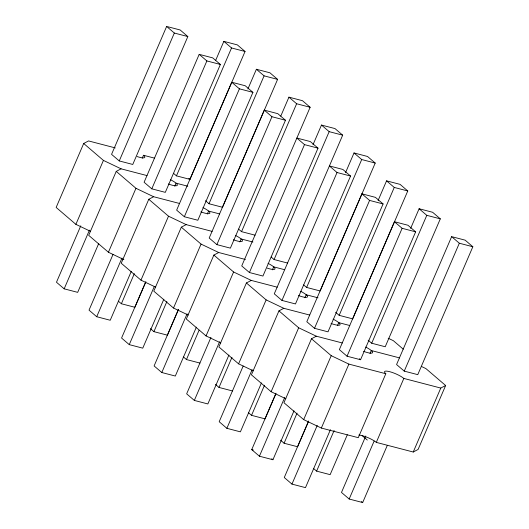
<?xml version="1.0" encoding="UTF-8"?>
<svg xmlns="http://www.w3.org/2000/svg" width="529" height="529" viewBox="0 0 529 529"><rect width="100%" height="100%" fill="white"/><g stroke="black" fill="none" stroke-linecap="round" stroke-linejoin="round"><path stroke-width="0.79" d="M115.269 147.902L88.548 140.932L83.694 143.491L56.153 207.441L75.885 224.356L90.604 231.378M75.885 224.356L103.426 160.406L83.694 143.491M80.778 225.823L56.477 282.248L64.168 288.834L77.684 292.358L98.744 243.459M166.642 26.45L111.559 154.349L119.25 160.935L132.766 164.459L187.841 36.561L180.158 29.974L166.642 26.45L174.332 33.043L187.841 36.561M64.168 288.834L89.441 230.155M119.25 160.935L174.332 33.043M147.022 175.595L121.088 168.83L116.235 171.383L88.693 235.332L108.425 252.247L123.885 259.62M142.208 158.277L143.504 155.268L154.508 158.138M108.425 252.247L135.966 188.298L116.235 171.383M113.001 254.469L89.024 310.146L96.708 316.732L110.224 320.257L131.285 271.357M199.188 54.348L144.106 182.247L151.79 188.833L165.306 192.358L220.388 64.459L212.698 57.873L199.188 54.348L206.872 60.934L220.388 64.459M96.708 316.732L121.981 258.053M151.79 188.833L206.872 60.934M179.569 203.486L153.635 196.728L148.775 199.281L121.234 263.23L140.965 280.145L155.691 287.168M215.706 60.286L223.853 41.368L237.362 44.892L245.053 51.478L189.971 179.377L176.455 175.859L173.499 173.32M145.581 282.453L134.888 307.276L121.372 303.752L134.333 273.658M176.455 175.859L231.537 47.96L223.853 41.368M174.749 186.168L176.045 183.16L187.835 186.234M140.965 280.145L168.506 216.196L148.775 199.281M145.865 281.613L121.564 338.038L129.255 344.63L142.764 348.155L163.825 299.249M231.728 82.24L176.646 210.139L184.337 216.731L197.846 220.256L252.928 92.357L245.244 85.764L231.728 82.24L239.412 88.832L252.928 92.357M129.255 344.63L154.203 286.698M184.337 216.731L239.412 88.832M212.109 231.385L186.175 224.62L181.321 227.179L153.78 291.129L173.512 308.037L188.231 315.066M247.922 88.938L256.393 69.266L269.909 72.79L277.593 79.376L222.511 207.275L209.001 203.751L205.45 200.709M178.445 309.597L167.428 335.174L153.919 331.65L166.88 301.556M209.001 203.751L264.083 75.852L256.393 69.266M207.295 214.066L208.591 211.058L219.595 213.928M173.512 308.037L201.053 244.094L181.321 227.179M178.405 309.511L154.104 365.936L161.795 372.522L175.311 376.046L196.371 327.147M264.269 110.138L209.186 238.037L216.877 244.623L230.386 248.147L285.468 120.248L277.785 113.662L264.269 110.138L271.959 116.73L285.468 120.248M161.795 372.522L187.068 313.842M216.877 244.623L271.959 116.73M245.436 259.488L218.715 252.518L213.861 255.071L186.32 319.02L206.052 335.935L220.772 342.957M280.787 116.082L288.933 97.157L302.449 100.682L310.139 107.275L241.733 265.935L249.417 272.521L262.933 276.045L318.015 148.146L310.325 141.56L296.815 138.036L304.499 144.622L318.015 148.146M199.975 363.073L186.459 359.548L199.096 330.208M255.057 235.174L241.541 231.649L296.624 103.75L288.933 97.157M239.835 241.965L241.131 238.956L252.922 242.031M206.052 335.935L233.593 271.985L213.861 255.071M210.952 337.403L186.651 393.834L194.335 400.42L207.851 403.944L228.912 355.045M194.335 400.42L219.608 341.741M249.417 272.521L304.499 144.622M277.196 287.174L251.262 280.416L246.402 282.969L218.861 346.918L238.592 363.833L253.318 370.855M313.003 144.734L321.48 125.056L334.989 128.58L342.68 135.166L274.273 293.826L281.957 300.419L295.473 303.944L350.555 176.045L342.871 169.452L329.355 165.927L337.039 172.52L350.555 176.045M232.515 390.964L218.999 387.44L231.96 357.346M287.597 263.065L274.082 259.541L329.164 131.648L321.48 125.056M272.375 269.856L273.672 266.847L284.675 269.717M238.592 363.833L266.133 299.883L246.402 282.969M243.168 366.055L219.191 421.725L226.875 428.318L240.391 431.843L261.452 382.936M226.875 428.318L252.148 369.632M281.957 300.419L337.039 172.52M309.736 315.072L283.802 308.308L278.948 310.867L251.407 374.816L271.132 391.724L285.858 398.754M345.549 172.626L354.02 152.954L367.536 156.478L375.22 163.064L320.138 290.963L306.628 287.439L303.666 284.906M275.748 394.032L265.055 418.862L251.546 415.338L264.507 385.244M306.628 287.439L361.71 159.54L354.02 152.954M304.922 297.754L306.218 294.746L318.002 297.82M271.132 391.724L298.673 327.782L278.948 310.867M293.992 410.835L272.931 459.734L259.422 456.21L251.731 449.624L276.032 393.199M361.896 193.826L306.813 321.725L314.504 328.311L328.013 331.835L383.095 203.936L375.411 197.35L361.896 193.826L369.586 200.418L383.095 203.936M259.422 456.21L284.695 397.53M314.504 328.311L369.586 200.418M342.276 342.971L316.342 336.206L311.488 338.758L283.947 402.708L303.679 419.623L321.348 428.054L358.285 437.681L385.826 373.732A11.235 2.453 23.3 0 1 389.708 371.689A11.235 2.453 23.3 0 1 403.839 378.433L440.776 388.068L445.636 385.509L425.905 368.594L421.487 366.491M378.09 200.524L386.56 180.845L400.076 184.37L407.766 190.962L352.684 318.861L339.168 315.337L335.617 312.295M308.619 421.177L297.602 446.76L284.086 443.236L297.047 413.142M339.168 315.337L394.25 187.438L386.56 180.845M337.462 325.652L338.758 322.644L349.762 325.514M303.679 419.623L331.22 355.673L311.488 338.758M308.579 421.091L284.278 477.522L291.962 484.108L305.478 487.632L330.427 429.7M394.442 221.724L339.36 349.623L347.044 356.209L360.56 359.733L415.642 231.834L407.952 225.248L394.442 221.724L402.126 228.31L415.642 231.834M291.962 484.108L317.235 425.428M347.044 356.209L402.126 228.31M321.348 428.054L348.889 364.104L385.826 373.732M410.63 228.422L419.107 208.743L432.616 212.268L440.307 218.854L385.224 346.753L371.708 343.228L368.164 340.193M347.315 434.778L330.142 474.652L316.626 471.127L334.123 430.507M371.708 343.228L426.791 215.336L419.107 208.743M370.002 353.544L371.298 350.535L399.593 357.915M365.784 436.008L341.483 492.439L349.173 499.026L362.682 502.55L387.307 445.372M451.647 236.642L396.565 364.541L404.255 371.127L417.765 374.651L472.847 246.752L465.163 240.166L451.647 236.642L459.331 243.228L472.847 246.752M349.173 499.026L374.122 441.093M404.255 371.127L459.331 243.228M358.841 435.056A11.235 2.453 23.3 0 1 376.298 442.383L403.839 378.433M376.298 442.383L413.235 452.017L440.776 388.068M445.636 385.509L418.095 449.458L413.235 452.017M231.537 47.96L245.053 51.478M264.083 75.852L277.593 79.376M296.624 103.75L310.139 107.275M329.164 131.648L342.68 135.166M361.71 159.54L375.22 163.064M394.25 187.438L407.766 190.962M426.791 215.336L440.307 218.854M251.731 449.624L253.325 450.04M103.426 160.406L121.088 168.83M135.966 188.298L153.635 196.728M168.506 216.196L186.175 224.62M201.053 244.094L218.715 252.518M388.207 338.243L393.364 340.702L403.23 349.16M233.593 271.985L251.262 280.416M266.133 299.883L283.802 308.308M298.673 327.782L316.342 336.206M331.22 355.673L348.889 364.104M188.787 178.366L189.971 179.377M238.586 229.117L241.541 231.649M271.126 257.008L274.082 259.541M359.376 358.722L360.56 359.733M362.167 435.638L367.291 440.035M361.499 501.538L362.682 502.55M118.417 301.219L121.372 303.752M150.368 328.608L153.919 331.65M183.503 357.009L186.459 359.548M215.455 384.398L218.999 387.44M248.59 412.805L251.546 415.338M280.535 440.194L284.086 443.236M313.671 468.595L316.626 471.127M271.754 458.722L272.931 459.734M143.504 155.268A11.235 2.453 23.3 0 1 137.117 156.551M170.431 179.681A11.235 2.453 23.3 0 1 177.347 185.282A11.235 2.453 23.3 0 1 168.321 183.973M202.971 207.58A11.235 2.453 23.3 0 1 209.887 213.174A11.235 2.453 23.3 0 1 200.868 211.871M235.511 235.471A11.235 2.453 23.3 0 1 242.427 241.072A11.235 2.453 23.3 0 1 233.408 239.763M365.684 347.057A11.235 2.453 23.3 0 1 372.601 352.658A11.235 2.453 23.3 0 1 363.575 351.349M333.138 319.159A11.235 2.453 23.3 0 1 340.054 324.76A11.235 2.453 23.3 0 1 331.035 323.45M300.598 291.267A11.235 2.453 23.3 0 1 307.514 296.862A11.235 2.453 23.3 0 1 298.495 295.552M268.058 263.369A11.235 2.453 23.3 0 1 275.02 268.811A11.235 2.453 23.3 0 1 267.284 268.137"/></g></svg>
